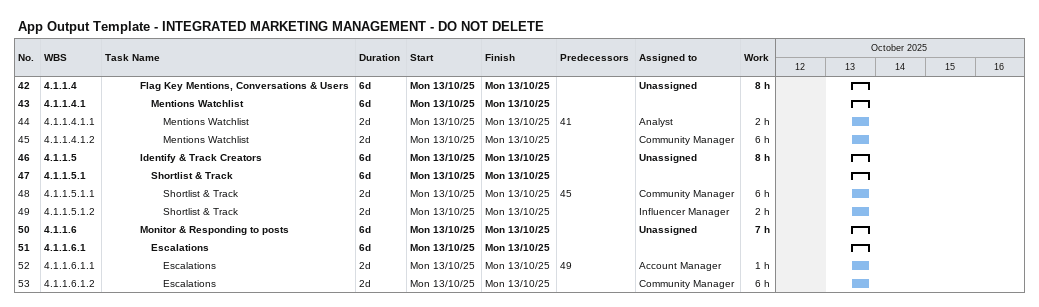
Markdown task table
App Output Template - INTEGRATED MARKETING MANAGEMENT - DO NOT DELETE

| ID | WBS | Task | Duration | Start | Finish | Predecessors | Resources | Work (h) |
|---|---|---|---|---|---|---|---|---|
| 42 | 4.1.1.4 | **Flag Key Mentions, Conversations & Users** | 6d | 2025-10-13 | 2025-10-13 |  | Unassigned | 8 |
| 43 | 4.1.1.4.1 | **Mentions Watchlist** | 6d | 2025-10-13 | 2025-10-13 |  |  |  |
| 44 | 4.1.1.4.1.1 | Mentions Watchlist | 2d | 2025-10-13 | 2025-10-13 | 41 | Analyst | 2 |
| 45 | 4.1.1.4.1.2 | Mentions Watchlist | 2d | 2025-10-13 | 2025-10-13 |  | Community Manager | 6 |
| 46 | 4.1.1.5 | **Identify & Track Creators** | 6d | 2025-10-13 | 2025-10-13 |  | Unassigned | 8 |
| 47 | 4.1.1.5.1 | **Shortlist & Track** | 6d | 2025-10-13 | 2025-10-13 |  |  |  |
| 48 | 4.1.1.5.1.1 | Shortlist & Track | 2d | 2025-10-13 | 2025-10-13 | 45 | Community Manager | 6 |
| 49 | 4.1.1.5.1.2 | Shortlist & Track | 2d | 2025-10-13 | 2025-10-13 |  | Influencer Manager | 2 |
| 50 | 4.1.1.6 | **Monitor & Responding to posts** | 6d | 2025-10-13 | 2025-10-13 |  | Unassigned | 7 |
| 51 | 4.1.1.6.1 | **Escalations** | 6d | 2025-10-13 | 2025-10-13 |  |  |  |
| 52 | 4.1.1.6.1.1 | Escalations | 2d | 2025-10-13 | 2025-10-13 | 49 | Account Manager | 1 |
| 53 | 4.1.1.6.1.2 | Escalations | 2d | 2025-10-13 | 2025-10-13 |  | Community Manager | 6 |
